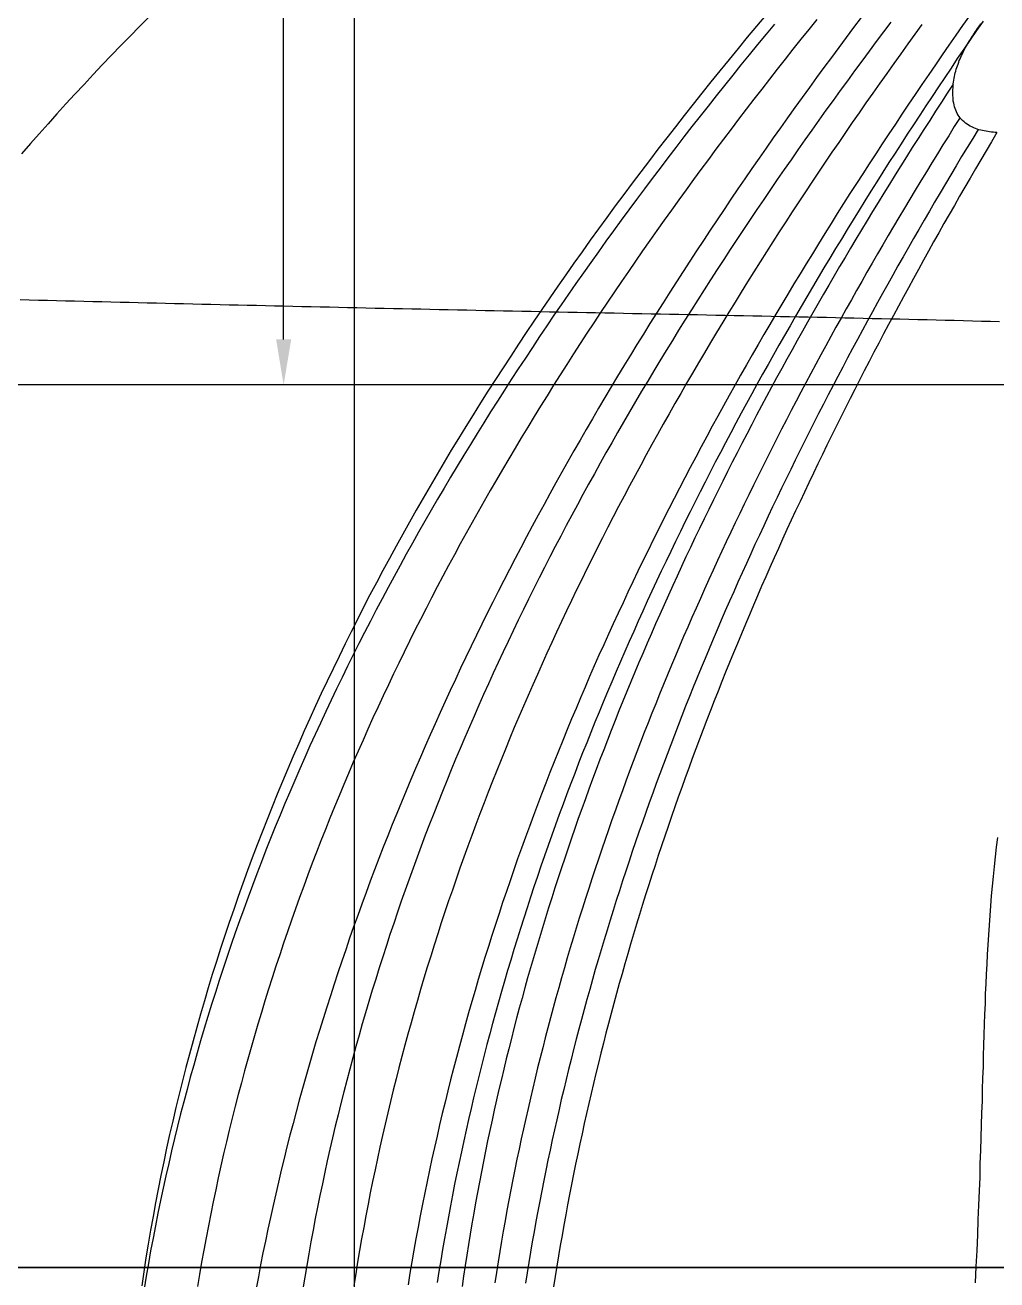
# Model space of a CAD drawing. Extents: x 3 to 181, y 2 to 128.
# Drawn here: x 96.408 to 100.265, y 89.442 to 94.419 of the extents above; entities that cross this region are included whole.
import ezdxf

# ---------------------------------------------------------------- set-up
doc = ezdxf.new("R2010")
doc.units = 0
doc.linetypes.add('ACAD_ISO02W100', pattern=[15, 12, -3])
doc.layers.get('0').update_dxf_attribs({"linetype": 'CONTINUOUS'})

msp = doc.modelspace()

# ---------------------------------------------------------------- linework, layer by layer
for p, q in [((97.7153, 80.4193), (97.7153, 96.4926)), ((103.6072, 89.4914), (92.1377, 89.4914)), ((92.1377, 89.4914), (99.542, 89.4914)), ((92.1377, 89.4914), (99.542, 89.4914)), ((92.1377, 89.4914), (103.3819, 89.4914)), ((92.1377, 89.4914), (98.0131, 89.4914)), ((92.1377, 89.4914), (103.6072, 89.4914)), ((92.1377, 89.4914), (97.2702, 89.4914)), ((92.1377, 89.4914), (99.542, 89.4914)), ((92.1377, 89.4914), (102.0502, 89.4914)), ((92.1377, 89.4914), (103.0412, 89.4914)), ((92.1377, 89.4914), (103.3342, 89.4914)), ((92.1377, 89.4914), (102.5786, 89.4914)), ((92.1377, 89.4914), (103.5406, 89.4914)), ((92.1377, 89.4914), (103.3342, 89.4914)), ((92.1377, 89.4914), (103.0412, 89.4914)), ((92.1377, 89.4914), (103.2992, 89.4914)), ((92.1377, 89.4914), (102.7656, 89.4914)), ((92.1377, 89.4914), (103.3543, 89.4914)), ((92.1377, 89.4914), (103.3357, 89.4914)), ((92.1377, 89.4914), (103.3157, 89.4914)), ((92.1377, 89.4914), (103.3212, 89.4914)), ((92.1377, 89.4914), (103.3239, 89.4914)), ((103.6072, 89.4914), (92.4438, 89.4914)), ((103.6072, 89.4914), (92.734, 89.4914)), ((103.6072, 89.4914), (93.7783, 89.4914)), ((103.6072, 89.4914), (94.8405, 89.4914)), ((103.6072, 89.4914), (97.7318, 89.4914)), ((103.6072, 89.4914), (97.7416, 89.4914)), ((103.6072, 89.4914), (98.6072, 89.4914))]:
    msp.add_line(p, q)
at = {"linetype": 'ACAD_ISO02W100'}
msp.add_line((103.6072, 92.9925), (92.1377, 92.992), dxfattribs=at)
at = {"linetype": 'BYBLOCK'}
msp.add_lwpolyline([(97.4346, 93.1722), (97.4346, 99.0973)], dxfattribs=at)
for points in [[(96.8993, 94.451, 0), (96.862, 94.4134, 0), (96.825, 94.3756, 0), (96.7881, 94.3376, 0), (96.7514, 94.2995, 0), (96.7148, 94.2612, 0), (96.6785, 94.2227, 0), (96.6423, 94.1841, 0), (96.6063, 94.1453, 0), (96.5705, 94.1064, 0), (96.535, 94.0672, 0), (96.4996, 94.0279, 0), (96.4644, 93.9884, 0), (96.4294, 93.9488, 0), (96.3946, 93.9089, 0)], [(99.3476, 94.4584, 0), (99.3109, 94.4145, 0), (99.2744, 94.3706, 0), (99.2381, 94.3265, 0), (99.202, 94.2824, 0), (99.1661, 94.2382, 0), (99.1303, 94.194, 0), (99.0948, 94.1496, 0), (99.0595, 94.1052, 0), (99.0243, 94.0607, 0), (98.9894, 94.0161, 0), (98.9547, 93.9714, 0), (98.9201, 93.9267, 0), (98.8858, 93.8819, 0), (98.8517, 93.837, 0), (98.8178, 93.792, 0), (98.7841, 93.7469, 0), (98.7506, 93.7017, 0), (98.7173, 93.6565, 0), (98.6843, 93.6111, 0), (98.6514, 93.5657, 0), (98.6188, 93.5202, 0), (98.5864, 93.4746, 0), (98.5543, 93.4289, 0), (98.5223, 93.3831, 0), (98.4906, 93.3373, 0), (98.4591, 93.2913, 0), (98.4279, 93.2453, 0), (98.3969, 93.1991, 0), (98.3661, 93.1529, 0), (98.3355, 93.1065, 0), (98.3052, 93.0601, 0), (98.2751, 93.0136, 0), (98.2453, 92.967, 0), (98.2157, 92.9202, 0), (98.1864, 92.8734, 0), (98.1573, 92.8265, 0), (98.1285, 92.7795, 0), (98.0999, 92.7324, 0), (98.0716, 92.6851, 0), (98.0435, 92.6378, 0), (98.0157, 92.5904, 0), (97.9881, 92.5429, 0), (97.9608, 92.4952, 0), (97.9338, 92.4475, 0), (97.907, 92.3997, 0), (97.8805, 92.3517, 0), (97.8543, 92.3036, 0), (97.8284, 92.2555, 0), (97.8027, 92.2072, 0), (97.7772, 92.1588, 0), (97.7521, 92.1103, 0), (97.7272, 92.0617, 0), (97.7027, 92.013, 0), (97.6784, 91.9642, 0), (97.6544, 91.9152, 0), (97.6306, 91.8662, 0), (97.6072, 91.817, 0), (97.584, 91.7677, 0), (97.5612, 91.7183, 0), (97.5386, 91.6688, 0), (97.5163, 91.6192, 0), (97.4943, 91.5694, 0), (97.4726, 91.5195, 0), (97.4513, 91.4695, 0), (97.4302, 91.4194, 0), (97.4094, 91.3692, 0), (97.3889, 91.3188, 0), (97.3688, 91.2684, 0), (97.3489, 91.2177, 0), (97.3294, 91.167, 0), (97.3102, 91.1162, 0), (97.2912, 91.0652, 0), (97.2726, 91.0141, 0), (97.2544, 90.9628, 0), (97.2364, 90.9115, 0), (97.2188, 90.86, 0), (97.2015, 90.8084, 0), (97.1845, 90.7566, 0), (97.1678, 90.7048, 0), (97.1515, 90.6527, 0), (97.1355, 90.6006, 0), (97.1198, 90.5483, 0), (97.1045, 90.4959, 0), (97.0895, 90.4434, 0), (97.0749, 90.3907, 0), (97.0605, 90.3379, 0), (97.0466, 90.2849, 0), (97.0329, 90.2318, 0), (97.0197, 90.1786, 0), (97.0067, 90.1252, 0), (96.9942, 90.0717, 0), (96.9819, 90.0181, 0), (96.9701, 89.9643, 0), (96.9585, 89.9103, 0), (96.9474, 89.8563, 0), (96.9366, 89.8021, 0), (96.9261, 89.7477, 0), (96.9161, 89.6932, 0), (96.9064, 89.6385, 0), (96.897, 89.5837, 0), (96.888, 89.5288, 0), (96.8794, 89.4737, 0), (96.8712, 89.4185, 0)], [(99.3823, 94.4229, 0), (99.3489, 94.3825, 0), (99.3156, 94.3421, 0), (99.2825, 94.3016, 0), (99.2495, 94.261, 0), (99.2167, 94.2204, 0), (99.184, 94.1797, 0), (99.1515, 94.1389, 0), (99.1192, 94.0981, 0), (99.087, 94.0572, 0), (99.055, 94.0163, 0), (99.0231, 93.9753, 0), (98.9914, 93.9342, 0), (98.9598, 93.8931, 0), (98.9285, 93.8519, 0), (98.8973, 93.8106, 0), (98.8662, 93.7693, 0), (98.8353, 93.7279, 0), (98.8046, 93.6864, 0), (98.7741, 93.6449, 0), (98.7438, 93.6033, 0), (98.7136, 93.5616, 0), (98.6836, 93.5198, 0), (98.6538, 93.478, 0), (98.6241, 93.4361, 0), (98.5947, 93.3942, 0), (98.5654, 93.3521, 0), (98.5363, 93.31, 0), (98.5074, 93.2679, 0), (98.4787, 93.2256, 0), (98.4502, 93.1833, 0), (98.4218, 93.1409, 0), (98.3937, 93.0984, 0), (98.3657, 93.0558, 0), (98.3379, 93.0132, 0), (98.3104, 92.9705, 0), (98.283, 92.9277, 0), (98.2558, 92.8848, 0), (98.2288, 92.8419, 0), (98.202, 92.7989, 0), (98.1755, 92.7558, 0), (98.1491, 92.7126, 0), (98.1229, 92.6693, 0), (98.097, 92.626, 0), (98.0712, 92.5825, 0), (98.0456, 92.539, 0), (98.0203, 92.4954, 0), (97.9952, 92.4517, 0), (97.9703, 92.408, 0), (97.9456, 92.3641, 0), (97.9211, 92.3202, 0), (97.8968, 92.2762, 0), (97.8728, 92.232, 0), (97.8489, 92.1879, 0), (97.8253, 92.1436, 0), (97.8019, 92.0992, 0), (97.7788, 92.0547, 0), (97.7558, 92.0102, 0), (97.7331, 91.9656, 0), (97.7106, 91.9208, 0), (97.6884, 91.876, 0), (97.6663, 91.8311, 0), (97.6445, 91.7861, 0), (97.623, 91.741, 0), (97.6016, 91.6958, 0), (97.5805, 91.6505, 0), (97.5597, 91.6051, 0), (97.5391, 91.5597, 0), (97.5187, 91.5141, 0), (97.4986, 91.4684, 0), (97.4787, 91.4227, 0), (97.459, 91.3768, 0), (97.4396, 91.3309, 0), (97.4205, 91.2848, 0), (97.4015, 91.2387, 0), (97.3829, 91.1924, 0), (97.3645, 91.1461, 0), (97.3463, 91.0996, 0), (97.3284, 91.0531, 0), (97.3108, 91.0064, 0), (97.2934, 90.9597, 0), (97.2762, 90.9128, 0), (97.2594, 90.8658, 0), (97.2428, 90.8188, 0), (97.2264, 90.7716, 0), (97.2103, 90.7243, 0), (97.1945, 90.677, 0), (97.1789, 90.6295, 0), (97.1636, 90.5819, 0), (97.1486, 90.5342, 0), (97.1339, 90.4864, 0), (97.1194, 90.4385, 0), (97.1052, 90.3905, 0), (97.0913, 90.3424, 0), (97.0776, 90.2941, 0), (97.0642, 90.2458, 0), (97.0511, 90.1973, 0), (97.0383, 90.1488, 0), (97.0257, 90.1001, 0), (97.0135, 90.0513, 0), (97.0015, 90.0024, 0), (96.9898, 89.9534, 0), (96.9784, 89.9042, 0), (96.9673, 89.855, 0), (96.9565, 89.8056, 0), (96.9459, 89.7562, 0), (96.9357, 89.7066, 0), (96.9257, 89.6569, 0), (96.9161, 89.607, 0), (96.9067, 89.5571, 0), (96.8976, 89.507, 0), (96.8889, 89.4569, 0), (96.8804, 89.4066, 0)], [(99.5499, 94.4412, 0), (99.5183, 94.4019, 0), (99.4869, 94.3626, 0), (99.4555, 94.3232, 0), (99.4243, 94.2838, 0), (99.3933, 94.2443, 0), (99.3623, 94.2047, 0), (99.3316, 94.1651, 0), (99.3009, 94.1255, 0), (99.2704, 94.0857, 0), (99.2401, 94.046, 0), (99.2099, 94.0061, 0), (99.1798, 93.9663, 0), (99.1499, 93.9263, 0), (99.1202, 93.8863, 0), (99.0905, 93.8462, 0), (99.0611, 93.8061, 0), (99.0318, 93.7659, 0), (99.0026, 93.7257, 0), (98.9737, 93.6854, 0), (98.9448, 93.645, 0), (98.9161, 93.6046, 0), (98.8876, 93.5641, 0), (98.8593, 93.5236, 0), (98.8311, 93.483, 0), (98.8031, 93.4423, 0), (98.7752, 93.4016, 0), (98.7475, 93.3608, 0), (98.72, 93.3199, 0), (98.6926, 93.279, 0), (98.6654, 93.238, 0), (98.6384, 93.1969, 0), (98.6115, 93.1558, 0), (98.5848, 93.1146, 0), (98.5583, 93.0733, 0), (98.532, 93.032, 0), (98.5058, 92.9906, 0), (98.4799, 92.9491, 0), (98.4541, 92.9076, 0), (98.4284, 92.866, 0), (98.403, 92.8243, 0), (98.3777, 92.7826, 0), (98.3527, 92.7408, 0), (98.3278, 92.6989, 0), (98.3031, 92.6569, 0), (98.2786, 92.6149, 0), (98.2542, 92.5728, 0), (98.2301, 92.5306, 0), (98.2062, 92.4883, 0), (98.1824, 92.446, 0), (98.1588, 92.4036, 0), (98.1355, 92.3611, 0), (98.1123, 92.3185, 0), (98.0893, 92.2759, 0), (98.0666, 92.2332, 0), (98.044, 92.1904, 0), (98.0216, 92.1475, 0), (97.9995, 92.1046, 0), (97.9775, 92.0616, 0), (97.9557, 92.0185, 0), (97.9342, 91.9753, 0), (97.9128, 91.932, 0), (97.8917, 91.8887, 0), (97.8707, 91.8453, 0), (97.85, 91.8018, 0), (97.8295, 91.7582, 0), (97.8092, 91.7145, 0), (97.7891, 91.6708, 0), (97.7692, 91.6269, 0), (97.7496, 91.583, 0), (97.7302, 91.539, 0), (97.7109, 91.4949, 0), (97.6919, 91.4507, 0), (97.6732, 91.4065, 0), (97.6546, 91.3621, 0), (97.6363, 91.3177, 0), (97.6182, 91.2732, 0), (97.6003, 91.2286, 0), (97.5826, 91.1839, 0), (97.5652, 91.1391, 0), (97.548, 91.0942, 0), (97.5311, 91.0492, 0), (97.5143, 91.0042, 0), (97.4978, 90.959, 0), (97.4816, 90.9138, 0), (97.4656, 90.8685, 0), (97.4498, 90.8231, 0), (97.4342, 90.7775, 0), (97.4189, 90.7319, 0), (97.4038, 90.6862, 0), (97.389, 90.6405, 0), (97.3744, 90.5946, 0), (97.3601, 90.5486, 0), (97.346, 90.5025, 0), (97.3322, 90.4563, 0), (97.3186, 90.4101, 0), (97.3052, 90.3637, 0), (97.2921, 90.3172, 0), (97.2793, 90.2707, 0), (97.2667, 90.224, 0), (97.2543, 90.1773, 0), (97.2422, 90.1304, 0), (97.2304, 90.0835, 0), (97.2188, 90.0364, 0), (97.2075, 89.9893, 0), (97.1965, 89.942, 0), (97.1857, 89.8946, 0), (97.1752, 89.8472, 0), (97.1649, 89.7996, 0), (97.1549, 89.752, 0), (97.1452, 89.7042, 0), (97.1357, 89.6563, 0), (97.1265, 89.6084, 0), (97.1176, 89.5603, 0), (97.1089, 89.5121, 0), (97.1005, 89.4638, 0), (97.0924, 89.4154, 0)], [(99.7259, 94.4487, 0), (99.6963, 94.4094, 0), (99.6668, 94.37, 0), (99.6374, 94.3305, 0), (99.6081, 94.2909, 0), (99.5789, 94.2512, 0), (99.5498, 94.2115, 0), (99.5208, 94.1717, 0), (99.4919, 94.1318, 0), (99.4632, 94.0918, 0), (99.4345, 94.0518, 0), (99.406, 94.0117, 0), (99.3776, 93.9715, 0), (99.3493, 93.9312, 0), (99.3212, 93.8908, 0), (99.2931, 93.8504, 0), (99.2652, 93.8099, 0), (99.2374, 93.7693, 0), (99.2097, 93.7287, 0), (99.1822, 93.6879, 0), (99.1547, 93.6471, 0), (99.1275, 93.6063, 0), (99.1003, 93.5653, 0), (99.0733, 93.5243, 0), (99.0464, 93.4832, 0), (99.0196, 93.442, 0), (98.993, 93.4007, 0), (98.9665, 93.3594, 0), (98.9402, 93.318, 0), (98.914, 93.2765, 0), (98.8879, 93.235, 0), (98.862, 93.1934, 0), (98.8362, 93.1517, 0), (98.8106, 93.1099, 0), (98.7851, 93.0681, 0), (98.7598, 93.0262, 0), (98.7346, 92.9842, 0), (98.7095, 92.9421, 0), (98.6847, 92.9, 0), (98.6599, 92.8578, 0), (98.6354, 92.8155, 0), (98.6109, 92.7732, 0), (98.5867, 92.7308, 0), (98.5626, 92.6883, 0), (98.5387, 92.6457, 0), (98.5149, 92.6031, 0), (98.4913, 92.5604, 0), (98.4678, 92.5176, 0), (98.4445, 92.4748, 0), (98.4214, 92.4319, 0), (98.3985, 92.3889, 0), (98.3757, 92.3459, 0), (98.3531, 92.3028, 0), (98.3307, 92.2596, 0), (98.3084, 92.2163, 0), (98.2864, 92.173, 0), (98.2644, 92.1296, 0), (98.2427, 92.0861, 0), (98.2212, 92.0426, 0), (98.1998, 91.999, 0), (98.1786, 91.9554, 0), (98.1576, 91.9116, 0), (98.1368, 91.8678, 0), (98.1162, 91.824, 0), (98.0958, 91.78, 0), (98.0755, 91.736, 0), (98.0555, 91.692, 0), (98.0356, 91.6478, 0), (98.0159, 91.6036, 0), (97.9964, 91.5594, 0), (97.9772, 91.515, 0), (97.9581, 91.4706, 0), (97.9392, 91.4262, 0), (97.9205, 91.3816, 0), (97.902, 91.337, 0), (97.8837, 91.2924, 0), (97.8657, 91.2476, 0), (97.8478, 91.2029, 0), (97.8301, 91.158, 0), (97.8127, 91.1131, 0), (97.7954, 91.0681, 0), (97.7784, 91.023, 0), (97.7616, 90.9779, 0), (97.7449, 90.9327, 0), (97.7285, 90.8875, 0), (97.7124, 90.8422, 0), (97.6964, 90.7968, 0), (97.6807, 90.7514, 0), (97.6651, 90.7059, 0), (97.6498, 90.6604, 0), (97.6348, 90.6147, 0), (97.6199, 90.5691, 0), (97.6053, 90.5233, 0), (97.5909, 90.4775, 0), (97.5767, 90.4316, 0), (97.5627, 90.3857, 0), (97.549, 90.3397, 0), (97.5356, 90.2937, 0), (97.5223, 90.2476, 0), (97.5093, 90.2014, 0), (97.4965, 90.1552, 0), (97.484, 90.1089, 0), (97.4717, 90.0625, 0), (97.4596, 90.0161, 0), (97.4478, 89.9696, 0), (97.4363, 89.9231, 0), (97.4249, 89.8765, 0), (97.4138, 89.8298, 0), (97.403, 89.7831, 0), (97.3924, 89.7364, 0), (97.3821, 89.6895, 0), (97.372, 89.6426, 0), (97.3622, 89.5957, 0), (97.3526, 89.5487, 0), (97.3433, 89.5016, 0), (97.3342, 89.4545, 0), (97.3254, 89.4073, 0)], [(99.8447, 94.4313, 0), (99.8155, 94.3926, 0), (99.7865, 94.3538, 0), (99.7577, 94.315, 0), (99.7289, 94.2761, 0), (99.7003, 94.2373, 0), (99.6717, 94.1983, 0), (99.6433, 94.1593, 0), (99.6151, 94.1203, 0), (99.5869, 94.0812, 0), (99.5589, 94.0421, 0), (99.5311, 94.0029, 0), (99.5033, 93.9637, 0), (99.4757, 93.9244, 0), (99.4482, 93.8851, 0), (99.4208, 93.8458, 0), (99.3936, 93.8063, 0), (99.3666, 93.7669, 0), (99.3396, 93.7274, 0), (99.3128, 93.6878, 0), (99.2861, 93.6482, 0), (99.2596, 93.6085, 0), (99.2332, 93.5688, 0), (99.207, 93.529, 0), (99.1809, 93.4892, 0), (99.1549, 93.4493, 0), (99.1291, 93.4093, 0), (99.1034, 93.3694, 0), (99.0779, 93.3293, 0), (99.0525, 93.2892, 0), (99.0273, 93.2491, 0), (99.0022, 93.2088, 0), (98.9773, 93.1686, 0), (98.9526, 93.1283, 0), (98.9279, 93.0879, 0), (98.9035, 93.0474, 0), (98.8792, 93.0069, 0), (98.855, 92.9664, 0), (98.831, 92.9258, 0), (98.8072, 92.8851, 0), (98.7835, 92.8444, 0), (98.76, 92.8036, 0), (98.7367, 92.7627, 0), (98.7135, 92.7218, 0), (98.6905, 92.6809, 0), (98.6676, 92.6398, 0), (98.645, 92.5987, 0), (98.6224, 92.5576, 0), (98.6001, 92.5164, 0), (98.5779, 92.4751, 0), (98.5559, 92.4338, 0), (98.5341, 92.3923, 0), (98.5124, 92.3509, 0), (98.4909, 92.3093, 0), (98.4696, 92.2677, 0), (98.4485, 92.2261, 0), (98.4275, 92.1844, 0), (98.4067, 92.1426, 0), (98.3861, 92.1007, 0), (98.3657, 92.0588, 0), (98.3454, 92.0168, 0), (98.3254, 91.9747, 0), (98.3055, 91.9326, 0), (98.2858, 91.8904, 0), (98.2663, 91.8481, 0), (98.247, 91.8058, 0), (98.2278, 91.7634, 0), (98.2089, 91.7209, 0), (98.1902, 91.6784, 0), (98.1716, 91.6357, 0), (98.1532, 91.593, 0), (98.135, 91.5503, 0), (98.1171, 91.5075, 0), (98.0993, 91.4646, 0), (98.0817, 91.4216, 0), (98.0643, 91.3785, 0), (98.0471, 91.3354, 0), (98.0301, 91.2922, 0), (98.0133, 91.249, 0), (97.9967, 91.2056, 0), (97.9803, 91.1622, 0), (97.9641, 91.1187, 0), (97.9481, 91.0751, 0), (97.9324, 91.0315, 0), (97.9168, 90.9878, 0), (97.9014, 90.944, 0), (97.8863, 90.9001, 0), (97.8713, 90.8561, 0), (97.8566, 90.8121, 0), (97.8421, 90.768, 0), (97.8278, 90.7238, 0), (97.8137, 90.6795, 0), (97.7998, 90.6352, 0), (97.7861, 90.5908, 0), (97.7727, 90.5462, 0), (97.7595, 90.5017, 0), (97.7465, 90.457, 0), (97.7337, 90.4122, 0), (97.7211, 90.3674, 0), (97.7088, 90.3225, 0), (97.6967, 90.2775, 0), (97.6848, 90.2324, 0), (97.6731, 90.1872, 0), (97.6617, 90.142, 0), (97.6505, 90.0967, 0), (97.6395, 90.0512, 0), (97.6287, 90.0057, 0), (97.6182, 89.9601, 0), (97.6079, 89.9145, 0), (97.5979, 89.8687, 0), (97.5881, 89.8229, 0), (97.5785, 89.7769, 0), (97.5691, 89.7309, 0), (97.56, 89.6848, 0), (97.5512, 89.6386, 0), (97.5425, 89.5923, 0), (97.5342, 89.5459, 0), (97.526, 89.4995, 0), (97.5181, 89.4529, 0), (97.5104, 89.4063, 0)], [(99.9677, 94.4216, 0), (99.9395, 94.3829, 0), (99.9115, 94.3441, 0), (99.8835, 94.3053, 0), (99.8557, 94.2664, 0), (99.828, 94.2275, 0), (99.8004, 94.1886, 0), (99.7729, 94.1496, 0), (99.7456, 94.1106, 0), (99.7184, 94.0715, 0), (99.6913, 94.0324, 0), (99.6643, 93.9932, 0), (99.6374, 93.954, 0), (99.6107, 93.9148, 0), (99.5841, 93.8755, 0), (99.5577, 93.8361, 0), (99.5313, 93.7967, 0), (99.5051, 93.7573, 0), (99.4791, 93.7178, 0), (99.4531, 93.6783, 0), (99.4273, 93.6387, 0), (99.4017, 93.5991, 0), (99.3762, 93.5594, 0), (99.3508, 93.5197, 0), (99.3255, 93.4799, 0), (99.3004, 93.4401, 0), (99.2755, 93.4002, 0), (99.2506, 93.3603, 0), (99.2259, 93.3203, 0), (99.2014, 93.2802, 0), (99.177, 93.2402, 0), (99.1528, 93.2, 0), (99.1287, 93.1598, 0), (99.1047, 93.1196, 0), (99.0809, 93.0793, 0), (99.0573, 93.039, 0), (99.0338, 92.9986, 0), (99.0104, 92.9581, 0), (98.9872, 92.9176, 0), (98.9642, 92.877, 0), (98.9413, 92.8364, 0), (98.9186, 92.7957, 0), (98.896, 92.755, 0), (98.8736, 92.7142, 0), (98.8514, 92.6734, 0), (98.8293, 92.6324, 0), (98.8073, 92.5915, 0), (98.7856, 92.5505, 0), (98.764, 92.5094, 0), (98.7425, 92.4682, 0), (98.7213, 92.427, 0), (98.7002, 92.3858, 0), (98.6792, 92.3445, 0), (98.6585, 92.3031, 0), (98.6379, 92.2617, 0), (98.6174, 92.2202, 0), (98.5972, 92.1786, 0), (98.5771, 92.137, 0), (98.5572, 92.0953, 0), (98.5375, 92.0535, 0), (98.5179, 92.0117, 0), (98.4985, 91.9699, 0), (98.4793, 91.9279, 0), (98.4603, 91.8859, 0), (98.4415, 91.8438, 0), (98.4228, 91.8017, 0), (98.4043, 91.7595, 0), (98.386, 91.7173, 0), (98.3679, 91.6749, 0), (98.35, 91.6325, 0), (98.3323, 91.5901, 0), (98.3147, 91.5476, 0), (98.2974, 91.505, 0), (98.2802, 91.4623, 0), (98.2632, 91.4196, 0), (98.2464, 91.3768, 0), (98.2298, 91.3339, 0), (98.2134, 91.291, 0), (98.1972, 91.248, 0), (98.1812, 91.2049, 0), (98.1654, 91.1617, 0), (98.1498, 91.1185, 0), (98.1344, 91.0752, 0), (98.1192, 91.0319, 0), (98.1041, 90.9884, 0), (98.0893, 90.9449, 0), (98.0747, 90.9014, 0), (98.0603, 90.8577, 0), (98.0461, 90.814, 0), (98.0321, 90.7702, 0), (98.0183, 90.7263, 0), (98.0047, 90.6824, 0), (97.9914, 90.6384, 0), (97.9782, 90.5943, 0), (97.9653, 90.5501, 0), (97.9525, 90.5058, 0), (97.94, 90.4615, 0), (97.9277, 90.4171, 0), (97.9156, 90.3726, 0), (97.9037, 90.3281, 0), (97.8921, 90.2835, 0), (97.8806, 90.2388, 0), (97.8694, 90.194, 0), (97.8584, 90.1491, 0), (97.8476, 90.1042, 0), (97.8371, 90.0591, 0), (97.8267, 90.014, 0), (97.8166, 89.9688, 0), (97.8068, 89.9236, 0), (97.7971, 89.8782, 0), (97.7877, 89.8328, 0), (97.7785, 89.7873, 0), (97.7695, 89.7417, 0), (97.7608, 89.696, 0), (97.7523, 89.6503, 0), (97.744, 89.6044, 0), (97.736, 89.5585, 0), (97.7282, 89.5125, 0), (97.7206, 89.4664, 0), (97.7133, 89.4202, 0)], [(100.157, 94.4563, 0), (100.129, 94.4174, 0), (100.102, 94.3785, 0), (100.075, 94.3396, 0), (100.048, 94.3006, 0), (100.021, 94.2616, 0), (99.9944, 94.2225, 0), (99.9677, 94.1834, 0), (99.9411, 94.1443, 0), (99.9147, 94.1051, 0), (99.8884, 94.0658, 0), (99.8622, 94.0266, 0), (99.8361, 93.9873, 0), (99.8101, 93.9479, 0), (99.7843, 93.9085, 0), (99.7586, 93.8691, 0), (99.733, 93.8296, 0), (99.7075, 93.7901, 0), (99.6821, 93.7505, 0), (99.6569, 93.7109, 0), (99.6318, 93.6713, 0), (99.6068, 93.6316, 0), (99.582, 93.5918, 0), (99.5573, 93.552, 0), (99.5327, 93.5122, 0), (99.5082, 93.4723, 0), (99.4839, 93.4324, 0), (99.4597, 93.3924, 0), (99.4357, 93.3524, 0), (99.4117, 93.3123, 0), (99.388, 93.2722, 0), (99.3643, 93.232, 0), (99.3408, 93.1918, 0), (99.3174, 93.1516, 0), (99.2942, 93.1113, 0), (99.2711, 93.0709, 0), (99.2482, 93.0305, 0), (99.2254, 92.99, 0), (99.2027, 92.9495, 0), (99.1802, 92.9089, 0), (99.1578, 92.8683, 0), (99.1356, 92.8277, 0), (99.1135, 92.7869, 0), (99.0916, 92.7462, 0), (99.0698, 92.7054, 0), (99.0482, 92.6645, 0), (99.0267, 92.6236, 0), (99.0054, 92.5826, 0), (98.9842, 92.5415, 0), (98.9632, 92.5004, 0), (98.9424, 92.4593, 0), (98.9217, 92.4181, 0), (98.9011, 92.3768, 0), (98.8808, 92.3355, 0), (98.8605, 92.2942, 0), (98.8405, 92.2527, 0), (98.8206, 92.2113, 0), (98.8008, 92.1697, 0), (98.7813, 92.1281, 0), (98.7619, 92.0865, 0), (98.7426, 92.0448, 0), (98.7235, 92.003, 0), (98.7046, 91.9612, 0), (98.6859, 91.9193, 0), (98.6673, 91.8773, 0), (98.6489, 91.8353, 0), (98.6307, 91.7932, 0), (98.6126, 91.7511, 0), (98.5948, 91.7089, 0), (98.5771, 91.6667, 0), (98.5595, 91.6244, 0), (98.5422, 91.582, 0), (98.525, 91.5395, 0), (98.508, 91.497, 0), (98.4912, 91.4545, 0), (98.4745, 91.4119, 0), (98.4581, 91.3692, 0), (98.4418, 91.3264, 0), (98.4257, 91.2836, 0), (98.4098, 91.2407, 0), (98.3941, 91.1978, 0), (98.3785, 91.1548, 0), (98.3632, 91.1117, 0), (98.348, 91.0685, 0), (98.3331, 91.0253, 0), (98.3183, 90.982, 0), (98.3037, 90.9387, 0), (98.2893, 90.8953, 0), (98.2751, 90.8518, 0), (98.2611, 90.8082, 0), (98.2472, 90.7646, 0), (98.2336, 90.7209, 0), (98.2202, 90.6772, 0), (98.207, 90.6334, 0), (98.194, 90.5895, 0), (98.1811, 90.5455, 0), (98.1685, 90.5015, 0), (98.1561, 90.4574, 0), (98.1439, 90.4132, 0), (98.1318, 90.3689, 0), (98.12, 90.3246, 0), (98.1084, 90.2802, 0), (98.097, 90.2357, 0), (98.0858, 90.1912, 0), (98.0749, 90.1466, 0), (98.0641, 90.1019, 0), (98.0535, 90.0571, 0), (98.0432, 90.0123, 0), (98.033, 89.9674, 0), (98.0231, 89.9224, 0), (98.0134, 89.8774, 0), (98.0039, 89.8322, 0), (97.9946, 89.787, 0), (97.9856, 89.7417, 0), (97.9767, 89.6963, 0), (97.9681, 89.6509, 0), (97.9597, 89.6054, 0), (97.9515, 89.5598, 0), (97.9436, 89.5141, 0), (97.9359, 89.4683, 0), (97.9283, 89.4225, 0)], [(100.21, 94.435, 0), (100.184, 94.3978, 0), (100.159, 94.3605, 0), (100.134, 94.3233, 0), (100.108, 94.286, 0), (100.083, 94.2487, 0), (100.058, 94.2113, 0), (100.033, 94.1739, 0), (100.008, 94.1365, 0), (99.9833, 94.099, 0), (99.9587, 94.0615, 0), (99.9341, 94.0239, 0), (99.9096, 93.9864, 0), (99.8853, 93.9487, 0), (99.861, 93.9111, 0), (99.8369, 93.8734, 0), (99.8129, 93.8357, 0), (99.7889, 93.7979, 0), (99.7651, 93.7601, 0), (99.7414, 93.7223, 0), (99.7179, 93.6844, 0), (99.6944, 93.6464, 0), (99.6711, 93.6085, 0), (99.6478, 93.5705, 0), (99.6247, 93.5324, 0), (99.6017, 93.4944, 0), (99.5788, 93.4562, 0), (99.5561, 93.4181, 0), (99.5334, 93.3799, 0), (99.5109, 93.3416, 0), (99.4885, 93.3033, 0), (99.4663, 93.265, 0), (99.4441, 93.2266, 0), (99.4221, 93.1882, 0), (99.4002, 93.1497, 0), (99.3784, 93.1112, 0), (99.3568, 93.0727, 0), (99.3353, 93.0341, 0), (99.3139, 92.9955, 0), (99.2926, 92.9568, 0), (99.2715, 92.9181, 0), (99.2505, 92.8793, 0), (99.2297, 92.8405, 0), (99.2089, 92.8016, 0), (99.1883, 92.7627, 0), (99.1679, 92.7238, 0), (99.1476, 92.6848, 0), (99.1274, 92.6457, 0), (99.1073, 92.6066, 0), (99.0874, 92.5675, 0), (99.0677, 92.5283, 0), (99.048, 92.489, 0), (99.0285, 92.4498, 0), (99.0092, 92.4104, 0), (98.99, 92.371, 0), (98.9709, 92.3316, 0), (98.952, 92.2921, 0), (98.9332, 92.2526, 0), (98.9146, 92.213, 0), (98.8961, 92.1734, 0), (98.8778, 92.1337, 0), (98.8596, 92.094, 0), (98.8416, 92.0542, 0), (98.8237, 92.0143, 0), (98.806, 91.9745, 0), (98.7884, 91.9345, 0), (98.7709, 91.8945, 0), (98.7537, 91.8545, 0), (98.7366, 91.8144, 0), (98.7196, 91.7742, 0), (98.7028, 91.734, 0), (98.6861, 91.6938, 0), (98.6696, 91.6535, 0), (98.6533, 91.6131, 0), (98.6371, 91.5727, 0), (98.6211, 91.5322, 0), (98.6053, 91.4917, 0), (98.5896, 91.4511, 0), (98.574, 91.4104, 0), (98.5587, 91.3697, 0), (98.5435, 91.329, 0), (98.5284, 91.2882, 0), (98.5136, 91.2473, 0), (98.4989, 91.2064, 0), (98.4843, 91.1654, 0), (98.47, 91.1243, 0), (98.4558, 91.0832, 0), (98.4418, 91.0421, 0), (98.4279, 91.0008, 0), (98.4142, 90.9596, 0), (98.4007, 90.9182, 0), (98.3874, 90.8768, 0), (98.3742, 90.8354, 0), (98.3612, 90.7939, 0), (98.3484, 90.7523, 0), (98.3358, 90.7106, 0), (98.3234, 90.6689, 0), (98.3111, 90.6272, 0), (98.299, 90.5854, 0), (98.2871, 90.5435, 0), (98.2754, 90.5015, 0), (98.2638, 90.4595, 0), (98.2525, 90.4174, 0), (98.2413, 90.3753, 0), (98.2303, 90.3331, 0), (98.2195, 90.2908, 0), (98.2089, 90.2485, 0), (98.1984, 90.2061, 0), (98.1882, 90.1637, 0), (98.1781, 90.1211, 0), (98.1683, 90.0786, 0), (98.1586, 90.0359, 0), (98.1491, 89.9932, 0), (98.1398, 89.9504, 0), (98.1307, 89.9075, 0), (98.1218, 89.8646, 0), (98.1131, 89.8216, 0), (98.1046, 89.7786, 0), (98.0963, 89.7355, 0), (98.0882, 89.6923, 0), (98.0802, 89.649, 0), (98.0725, 89.6057, 0), (98.065, 89.5623, 0), (98.0577, 89.5189, 0), (98.0506, 89.4753, 0), (98.0437, 89.4317, 0)], [(100.265, 93.9926, 0), (100.258, 93.9933, 0), (100.251, 93.994, 0), (100.244, 93.9948, 0), (100.236, 93.9956, 0), (100.229, 93.9966, 0), (100.222, 93.9977, 0), (100.215, 93.999, 0), (100.208, 94.0005, 0), (100.201, 94.0022, 0), (100.194, 94.0042, 0), (100.187, 94.0064, 0), (100.18, 94.009, 0), (100.173, 94.0118, 0), (100.166, 94.015, 0), (100.159, 94.0184, 0), (100.153, 94.0222, 0), (100.147, 94.0262, 0), (100.141, 94.0305, 0), (100.135, 94.0351, 0), (100.129, 94.04, 0), (100.124, 94.0451, 0), (100.12, 94.0505, 0), (100.115, 94.0563, 0), (100.111, 94.0622, 0), (100.108, 94.0684, 0), (100.105, 94.0749, 0), (100.102, 94.0815, 0), (100.099, 94.0883, 0), (100.097, 94.0953, 0), (100.095, 94.1025, 0), (100.094, 94.1098, 0), (100.092, 94.1172, 0), (100.091, 94.1246, 0), (100.091, 94.1322, 0), (100.09, 94.1398, 0), (100.09, 94.1475, 0), (100.09, 94.1552, 0), (100.09, 94.1628, 0), (100.091, 94.1705, 0), (100.091, 94.1781, 0), (100.092, 94.1857, 0), (100.093, 94.1932, 0), (100.094, 94.2006, 0), (100.095, 94.208, 0), (100.097, 94.2153, 0), (100.098, 94.2225, 0), (100.1, 94.2297, 0), (100.102, 94.2368, 0), (100.104, 94.2438, 0), (100.106, 94.2508, 0), (100.109, 94.2577, 0), (100.111, 94.2646, 0), (100.114, 94.2714, 0), (100.116, 94.2782, 0), (100.119, 94.2849, 0), (100.122, 94.2916, 0), (100.125, 94.2982, 0), (100.128, 94.3048, 0), (100.131, 94.3113, 0), (100.134, 94.3178, 0), (100.138, 94.3243, 0), (100.141, 94.3307, 0), (100.145, 94.3371, 0), (100.148, 94.3434, 0), (100.152, 94.3497, 0), (100.156, 94.356, 0), (100.16, 94.3623, 0), (100.164, 94.3685, 0), (100.168, 94.3747, 0), (100.172, 94.3809, 0), (100.176, 94.387, 0), (100.18, 94.3932, 0), (100.184, 94.3993, 0), (100.188, 94.4054, 0), (100.192, 94.4114, 0), (100.197, 94.4175, 0), (100.201, 94.4235, 0)], [(100.092, 94.185, 0), (100.068, 94.1491, 0), (100.045, 94.1132, 0), (100.022, 94.0773, 0), (99.9985, 94.0413, 0), (99.9754, 94.0053, 0), (99.9524, 93.9693, 0), (99.9295, 93.9332, 0), (99.9067, 93.8971, 0), (99.8839, 93.8609, 0), (99.8613, 93.8248, 0), (99.8388, 93.7886, 0), (99.8164, 93.7523, 0), (99.7941, 93.716, 0), (99.7719, 93.6797, 0), (99.7498, 93.6434, 0), (99.7278, 93.607, 0), (99.7059, 93.5706, 0), (99.6842, 93.5341, 0), (99.6625, 93.4976, 0), (99.641, 93.4611, 0), (99.6195, 93.4245, 0), (99.5982, 93.3879, 0), (99.577, 93.3513, 0), (99.5558, 93.3146, 0), (99.5349, 93.2779, 0), (99.514, 93.2412, 0), (99.4932, 93.2044, 0), (99.4726, 93.1676, 0), (99.452, 93.1307, 0), (99.4316, 93.0938, 0), (99.4113, 93.0568, 0), (99.3911, 93.0199, 0), (99.3711, 92.9828, 0), (99.3511, 92.9458, 0), (99.3313, 92.9087, 0), (99.3116, 92.8715, 0), (99.292, 92.8344, 0), (99.2726, 92.7971, 0), (99.2532, 92.7599, 0), (99.234, 92.7226, 0), (99.215, 92.6852, 0), (99.196, 92.6478, 0), (99.1772, 92.6104, 0), (99.1585, 92.5729, 0), (99.1399, 92.5354, 0), (99.1215, 92.4978, 0), (99.1032, 92.4602, 0), (99.085, 92.4226, 0), (99.0669, 92.3849, 0), (99.049, 92.3472, 0), (99.0312, 92.3094, 0), (99.0136, 92.2716, 0), (98.9961, 92.2337, 0), (98.9787, 92.1958, 0), (98.9614, 92.1578, 0), (98.9443, 92.1198, 0), (98.9274, 92.0818, 0), (98.9105, 92.0437, 0), (98.8938, 92.0055, 0), (98.8773, 91.9674, 0), (98.8609, 91.9291, 0), (98.8446, 91.8909, 0), (98.8285, 91.8525, 0), (98.8125, 91.8142, 0), (98.7966, 91.7757, 0), (98.7809, 91.7373, 0), (98.7654, 91.6987, 0), (98.75, 91.6602, 0), (98.7347, 91.6216, 0), (98.7196, 91.5829, 0), (98.7046, 91.5442, 0), (98.6898, 91.5054, 0), (98.6751, 91.4666, 0), (98.6606, 91.4278, 0), (98.6462, 91.3888, 0), (98.632, 91.3499, 0), (98.6179, 91.3109, 0), (98.604, 91.2718, 0), (98.5903, 91.2327, 0), (98.5767, 91.1935, 0), (98.5632, 91.1543, 0), (98.5499, 91.115, 0), (98.5368, 91.0757, 0), (98.5238, 91.0363, 0), (98.511, 90.9969, 0), (98.4983, 90.9574, 0), (98.4858, 90.9179, 0), (98.4735, 90.8783, 0), (98.4613, 90.8387, 0), (98.4493, 90.799, 0), (98.4374, 90.7592, 0), (98.4257, 90.7194, 0), (98.4142, 90.6796, 0), (98.4029, 90.6397, 0), (98.3917, 90.5997, 0), (98.3806, 90.5597, 0), (98.3698, 90.5196, 0), (98.3591, 90.4795, 0), (98.3486, 90.4393, 0), (98.3382, 90.399, 0), (98.328, 90.3587, 0), (98.318, 90.3184, 0), (98.3082, 90.278, 0), (98.2985, 90.2375, 0), (98.289, 90.197, 0), (98.2797, 90.1564, 0), (98.2706, 90.1157, 0), (98.2616, 90.075, 0), (98.2528, 90.0343, 0), (98.2442, 89.9934, 0), (98.2357, 89.9526, 0), (98.2275, 89.9116, 0), (98.2194, 89.8706, 0), (98.2115, 89.8296, 0), (98.2038, 89.7884, 0), (98.1962, 89.7473, 0), (98.1889, 89.706, 0), (98.1817, 89.6647, 0), (98.1747, 89.6234, 0), (98.1679, 89.5819, 0), (98.1613, 89.5405, 0), (98.1549, 89.4989, 0), (98.1486, 89.4573, 0), (98.1426, 89.4156, 0)], [(100.119, 94.052, 0), (100.096, 94.0162, 0), (100.074, 93.9803, 0), (100.051, 93.9445, 0), (100.029, 93.9086, 0), (100.007, 93.8727, 0), (99.9851, 93.8367, 0), (99.9632, 93.8007, 0), (99.9414, 93.7647, 0), (99.9197, 93.7286, 0), (99.8981, 93.6925, 0), (99.8766, 93.6564, 0), (99.8551, 93.6203, 0), (99.8338, 93.5841, 0), (99.8126, 93.5479, 0), (99.7915, 93.5116, 0), (99.7705, 93.4753, 0), (99.7496, 93.439, 0), (99.7288, 93.4027, 0), (99.7081, 93.3663, 0), (99.6875, 93.3299, 0), (99.667, 93.2934, 0), (99.6466, 93.2569, 0), (99.6264, 93.2204, 0), (99.6062, 93.1838, 0), (99.5861, 93.1472, 0), (99.5662, 93.1106, 0), (99.5464, 93.0739, 0), (99.5266, 93.0372, 0), (99.507, 93.0004, 0), (99.4875, 92.9637, 0), (99.4681, 92.9268, 0), (99.4488, 92.89, 0), (99.4297, 92.8531, 0), (99.4106, 92.8161, 0), (99.3917, 92.7792, 0), (99.3729, 92.7422, 0), (99.3542, 92.7051, 0), (99.3356, 92.668, 0), (99.3171, 92.6309, 0), (99.2988, 92.5937, 0), (99.2806, 92.5565, 0), (99.2625, 92.5193, 0), (99.2445, 92.482, 0), (99.2266, 92.4446, 0), (99.2089, 92.4073, 0), (99.1913, 92.3699, 0), (99.1738, 92.3324, 0), (99.1564, 92.2949, 0), (99.1392, 92.2574, 0), (99.122, 92.2198, 0), (99.1051, 92.1822, 0), (99.0882, 92.1445, 0), (99.0715, 92.1068, 0), (99.0549, 92.0691, 0), (99.0384, 92.0313, 0), (99.022, 91.9935, 0), (99.0058, 91.9556, 0), (98.9897, 91.9177, 0), (98.9738, 91.8797, 0), (98.958, 91.8417, 0), (98.9423, 91.8037, 0), (98.9267, 91.7656, 0), (98.9113, 91.7274, 0), (98.896, 91.6892, 0), (98.8809, 91.651, 0), (98.8659, 91.6127, 0), (98.851, 91.5744, 0), (98.8363, 91.536, 0), (98.8217, 91.4976, 0), (98.8073, 91.4592, 0), (98.793, 91.4207, 0), (98.7788, 91.3821, 0), (98.7648, 91.3435, 0), (98.7509, 91.3049, 0), (98.7372, 91.2662, 0), (98.7236, 91.2274, 0), (98.7101, 91.1886, 0), (98.6968, 91.1498, 0), (98.6837, 91.1109, 0), (98.6707, 91.072, 0), (98.6578, 91.033, 0), (98.6451, 90.9939, 0), (98.6325, 90.9549, 0), (98.6201, 90.9157, 0), (98.6079, 90.8765, 0), (98.5957, 90.8373, 0), (98.5838, 90.798, 0), (98.572, 90.7587, 0), (98.5603, 90.7193, 0), (98.5488, 90.6799, 0), (98.5375, 90.6404, 0), (98.5263, 90.6008, 0), (98.5153, 90.5612, 0), (98.5044, 90.5216, 0), (98.4937, 90.4819, 0), (98.4831, 90.4421, 0), (98.4727, 90.4023, 0), (98.4625, 90.3625, 0), (98.4524, 90.3226, 0), (98.4425, 90.2826, 0), (98.4327, 90.2426, 0), (98.4231, 90.2025, 0), (98.4137, 90.1624, 0), (98.4044, 90.1222, 0), (98.3953, 90.082, 0), (98.3864, 90.0417, 0), (98.3776, 90.0014, 0), (98.369, 89.961, 0), (98.3606, 89.9205, 0), (98.3523, 89.88, 0), (98.3442, 89.8395, 0), (98.3363, 89.7989, 0), (98.3285, 89.7582, 0), (98.3209, 89.7174, 0), (98.3135, 89.6767, 0), (98.3062, 89.6358, 0), (98.2992, 89.5949, 0), (98.2923, 89.5539, 0), (98.2855, 89.5129, 0), (98.279, 89.4718, 0), (98.2726, 89.4307, 0)], [(100.191, 94.0051, 0), (100.169, 93.9692, 0), (100.147, 93.9333, 0), (100.125, 93.8974, 0), (100.104, 93.8614, 0), (100.082, 93.8255, 0), (100.061, 93.7894, 0), (100.04, 93.7534, 0), (100.018, 93.7173, 0), (99.9972, 93.6812, 0), (99.9762, 93.6451, 0), (99.9552, 93.6089, 0), (99.9344, 93.5727, 0), (99.9137, 93.5364, 0), (99.893, 93.5002, 0), (99.8725, 93.4639, 0), (99.8521, 93.4275, 0), (99.8317, 93.3912, 0), (99.8115, 93.3548, 0), (99.7913, 93.3183, 0), (99.7713, 93.2819, 0), (99.7513, 93.2454, 0), (99.7315, 93.2088, 0), (99.7118, 93.1723, 0), (99.6921, 93.1357, 0), (99.6726, 93.099, 0), (99.6532, 93.0624, 0), (99.6339, 93.0256, 0), (99.6147, 92.9889, 0), (99.5956, 92.9521, 0), (99.5766, 92.9153, 0), (99.5577, 92.8785, 0), (99.5389, 92.8416, 0), (99.5203, 92.8047, 0), (99.5017, 92.7677, 0), (99.4833, 92.7307, 0), (99.4649, 92.6937, 0), (99.4467, 92.6566, 0), (99.4286, 92.6195, 0), (99.4106, 92.5824, 0), (99.3928, 92.5452, 0), (99.375, 92.508, 0), (99.3573, 92.4707, 0), (99.3398, 92.4334, 0), (99.3224, 92.3961, 0), (99.3051, 92.3587, 0), (99.288, 92.3213, 0), (99.2709, 92.2839, 0), (99.254, 92.2464, 0), (99.2372, 92.2089, 0), (99.2205, 92.1713, 0), (99.2039, 92.1337, 0), (99.1874, 92.096, 0), (99.1711, 92.0583, 0), (99.1549, 92.0206, 0), (99.1389, 91.9828, 0), (99.1229, 91.945, 0), (99.1071, 91.9072, 0), (99.0914, 91.8693, 0), (99.0758, 91.8313, 0), (99.0604, 91.7934, 0), (99.0451, 91.7553, 0), (99.0299, 91.7173, 0), (99.0148, 91.6792, 0), (98.9999, 91.641, 0), (98.9851, 91.6028, 0), (98.9705, 91.5646, 0), (98.956, 91.5263, 0), (98.9416, 91.488, 0), (98.9273, 91.4496, 0), (98.9132, 91.4112, 0), (98.8992, 91.3727, 0), (98.8854, 91.3342, 0), (98.8716, 91.2957, 0), (98.8581, 91.2571, 0), (98.8446, 91.2184, 0), (98.8313, 91.1798, 0), (98.8182, 91.141, 0), (98.8052, 91.1022, 0), (98.7923, 91.0634, 0), (98.7795, 91.0245, 0), (98.7669, 90.9856, 0), (98.7545, 90.9467, 0), (98.7422, 90.9077, 0), (98.73, 90.8686, 0), (98.718, 90.8295, 0), (98.7061, 90.7903, 0), (98.6944, 90.7511, 0), (98.6828, 90.7119, 0), (98.6714, 90.6726, 0), (98.6601, 90.6332, 0), (98.649, 90.5938, 0), (98.638, 90.5544, 0), (98.6272, 90.5149, 0), (98.6165, 90.4753, 0), (98.606, 90.4358, 0), (98.5956, 90.3961, 0), (98.5854, 90.3564, 0), (98.5753, 90.3167, 0), (98.5654, 90.2769, 0), (98.5556, 90.237, 0), (98.546, 90.1971, 0), (98.5365, 90.1572, 0), (98.5273, 90.1172, 0), (98.5181, 90.0771, 0), (98.5091, 90.037, 0), (98.5003, 89.9968, 0), (98.4917, 89.9566, 0), (98.4832, 89.9164, 0), (98.4748, 89.876, 0), (98.4667, 89.8357, 0), (98.4586, 89.7953, 0), (98.4508, 89.7548, 0), (98.4431, 89.7142, 0), (98.4356, 89.6737, 0), (98.4282, 89.633, 0), (98.421, 89.5923, 0), (98.414, 89.5516, 0), (98.4071, 89.5108, 0), (98.4005, 89.4699, 0), (98.3939, 89.429, 0)], [(100.265, 93.9926, 0), (100.244, 93.9566, 0), (100.223, 93.9206, 0), (100.201, 93.8846, 0), (100.18, 93.8486, 0), (100.159, 93.8125, 0), (100.138, 93.7764, 0), (100.117, 93.7402, 0), (100.097, 93.7041, 0), (100.076, 93.6678, 0), (100.055, 93.6316, 0), (100.035, 93.5954, 0), (100.014, 93.5591, 0), (99.9941, 93.5227, 0), (99.9739, 93.4864, 0), (99.9538, 93.45, 0), (99.9337, 93.4136, 0), (99.9138, 93.3771, 0), (99.894, 93.3407, 0), (99.8743, 93.3042, 0), (99.8546, 93.2676, 0), (99.8351, 93.231, 0), (99.8157, 93.1944, 0), (99.7963, 93.1578, 0), (99.7771, 93.1211, 0), (99.758, 93.0844, 0), (99.7389, 93.0477, 0), (99.72, 93.0109, 0), (99.7012, 92.9741, 0), (99.6825, 92.9373, 0), (99.6639, 92.9004, 0), (99.6454, 92.8635, 0), (99.627, 92.8265, 0), (99.6087, 92.7895, 0), (99.5906, 92.7525, 0), (99.5725, 92.7155, 0), (99.5545, 92.6784, 0), (99.5367, 92.6413, 0), (99.519, 92.6041, 0), (99.5013, 92.5669, 0), (99.4838, 92.5297, 0), (99.4664, 92.4924, 0), (99.4492, 92.4551, 0), (99.432, 92.4178, 0), (99.4149, 92.3804, 0), (99.398, 92.343, 0), (99.3812, 92.3055, 0), (99.3645, 92.2681, 0), (99.3479, 92.2305, 0), (99.3314, 92.193, 0), (99.3151, 92.1554, 0), (99.2989, 92.1177, 0), (99.2827, 92.08, 0), (99.2668, 92.0423, 0), (99.2509, 92.0046, 0), (99.2352, 91.9668, 0), (99.2195, 91.9289, 0), (99.204, 91.891, 0), (99.1887, 91.8531, 0), (99.1734, 91.8152, 0), (99.1583, 91.7771, 0), (99.1433, 91.7391, 0), (99.1284, 91.701, 0), (99.1137, 91.6629, 0), (99.0991, 91.6247, 0), (99.0846, 91.5865, 0), (99.0703, 91.5483, 0), (99.056, 91.51, 0), (99.042, 91.4717, 0), (99.028, 91.4333, 0), (99.0142, 91.3949, 0), (99.0005, 91.3564, 0), (98.9869, 91.3179, 0), (98.9735, 91.2793, 0), (98.9602, 91.2408, 0), (98.947, 91.2021, 0), (98.934, 91.1634, 0), (98.9211, 91.1247, 0), (98.9084, 91.0859, 0), (98.8958, 91.0471, 0), (98.8833, 91.0083, 0), (98.871, 90.9694, 0), (98.8588, 90.9304, 0), (98.8468, 90.8914, 0), (98.8348, 90.8524, 0), (98.8231, 90.8133, 0), (98.8115, 90.7742, 0), (98.8, 90.735, 0), (98.7886, 90.6958, 0), (98.7775, 90.6565, 0), (98.7664, 90.6172, 0), (98.7555, 90.5778, 0), (98.7448, 90.5384, 0), (98.7342, 90.4989, 0), (98.7237, 90.4594, 0), (98.7134, 90.4199, 0), (98.7033, 90.3803, 0), (98.6932, 90.3406, 0), (98.6834, 90.3009, 0), (98.6737, 90.2612, 0), (98.6641, 90.2214, 0), (98.6547, 90.1815, 0), (98.6455, 90.1416, 0), (98.6364, 90.1017, 0), (98.6275, 90.0617, 0), (98.6187, 90.0216, 0), (98.61, 89.9815, 0), (98.6016, 89.9414, 0), (98.5933, 89.9012, 0), (98.5851, 89.8609, 0), (98.5771, 89.8206, 0), (98.5693, 89.7803, 0), (98.5616, 89.7398, 0), (98.5541, 89.6994, 0), (98.5467, 89.6589, 0), (98.5395, 89.6183, 0), (98.5325, 89.5777, 0), (98.5256, 89.537, 0), (98.5189, 89.4963, 0), (98.5124, 89.4555, 0), (98.506, 89.4147, 0)], [(100.275, 93.242, 0), (100.24, 93.243, 0), (100.204, 93.2439, 0), (100.168, 93.2448, 0), (100.132, 93.2458, 0), (100.096, 93.2467, 0), (100.06, 93.2476, 0), (100.024, 93.2485, 0), (99.988, 93.2494, 0), (99.9519, 93.2502, 0), (99.9157, 93.2511, 0), (99.8795, 93.252, 0), (99.8433, 93.2528, 0), (99.807, 93.2537, 0), (99.7707, 93.2545, 0), (99.7344, 93.2553, 0), (99.698, 93.2561, 0), (99.6616, 93.2569, 0), (99.6252, 93.2578, 0), (99.5887, 93.2586, 0), (99.5522, 93.2593, 0), (99.5157, 93.2601, 0), (99.4792, 93.2609, 0), (99.4427, 93.2617, 0), (99.4061, 93.2625, 0), (99.3695, 93.2632, 0), (99.3329, 93.264, 0), (99.2963, 93.2648, 0), (99.2596, 93.2655, 0), (99.223, 93.2663, 0), (99.1863, 93.267, 0), (99.1497, 93.2678, 0), (99.113, 93.2685, 0), (99.0763, 93.2692, 0), (99.0396, 93.27, 0), (99.0029, 93.2707, 0), (98.9662, 93.2715, 0), (98.9295, 93.2722, 0), (98.8928, 93.2729, 0), (98.8561, 93.2737, 0), (98.8194, 93.2744, 0), (98.7827, 93.2751, 0), (98.7461, 93.2759, 0), (98.7094, 93.2766, 0), (98.6727, 93.2773, 0), (98.6361, 93.2781, 0), (98.5994, 93.2788, 0), (98.5628, 93.2795, 0), (98.5262, 93.2803, 0), (98.4896, 93.281, 0), (98.453, 93.2818, 0), (98.4164, 93.2825, 0), (98.3799, 93.2833, 0), (98.3433, 93.284, 0), (98.3068, 93.2848, 0), (98.2703, 93.2855, 0), (98.2338, 93.2863, 0), (98.1974, 93.287, 0), (98.1609, 93.2878, 0), (98.1245, 93.2886, 0), (98.0881, 93.2894, 0), (98.0517, 93.2901, 0), (98.0153, 93.2909, 0), (97.9789, 93.2917, 0), (97.9426, 93.2925, 0), (97.9062, 93.2933, 0), (97.8699, 93.294, 0), (97.8336, 93.2948, 0), (97.7973, 93.2956, 0), (97.761, 93.2964, 0), (97.7247, 93.2972, 0), (97.6885, 93.298, 0), (97.6522, 93.2988, 0), (97.616, 93.2996, 0), (97.5797, 93.3005, 0), (97.5435, 93.3013, 0), (97.5073, 93.3021, 0), (97.4711, 93.3029, 0), (97.435, 93.3037, 0), (97.3988, 93.3045, 0), (97.3626, 93.3054, 0), (97.3265, 93.3062, 0), (97.2903, 93.307, 0), (97.2542, 93.3079, 0), (97.2181, 93.3087, 0), (97.182, 93.3096, 0), (97.1459, 93.3104, 0), (97.1098, 93.3112, 0), (97.0737, 93.3121, 0), (97.0376, 93.313, 0), (97.0015, 93.3138, 0), (96.9654, 93.3147, 0), (96.9294, 93.3155, 0), (96.8933, 93.3164, 0), (96.8573, 93.3173, 0), (96.8212, 93.3181, 0), (96.7852, 93.319, 0), (96.7492, 93.3199, 0), (96.7131, 93.3208, 0), (96.6771, 93.3216, 0), (96.6411, 93.3225, 0), (96.6051, 93.3234, 0), (96.5691, 93.3243, 0), (96.5331, 93.3252, 0), (96.4971, 93.3261, 0), (96.4611, 93.327, 0), (96.4251, 93.3279, 0), (96.3891, 93.3288, 0)], [(100.267, 91.1973, 0), (100.262, 91.1586, 0), (100.258, 91.1198, 0), (100.254, 91.0811, 0), (100.25, 91.0424, 0), (100.247, 91.0037, 0), (100.243, 90.965, 0), (100.24, 90.9262, 0), (100.237, 90.8875, 0), (100.234, 90.8488, 0), (100.232, 90.8101, 0), (100.229, 90.7714, 0), (100.227, 90.7327, 0), (100.225, 90.694, 0), (100.223, 90.655, 0), (100.221, 90.6159, 0), (100.219, 90.5765, 0), (100.218, 90.5367, 0), (100.216, 90.4965, 0), (100.215, 90.4558, 0), (100.213, 90.4145, 0), (100.212, 90.3726, 0), (100.211, 90.33, 0), (100.21, 90.2866, 0), (100.208, 90.2424, 0), (100.207, 90.1972, 0), (100.206, 90.1511, 0), (100.204, 90.1039, 0), (100.203, 90.0556, 0), (100.202, 90.0061, 0), (100.2, 89.9553, 0), (100.198, 89.9032, 0), (100.197, 89.8497, 0), (100.195, 89.7947, 0), (100.192, 89.7382, 0), (100.19, 89.68, 0), (100.188, 89.6202, 0), (100.185, 89.5586, 0), (100.182, 89.4952, 0), (100.179, 89.4299, 0)]]:
    msp.add_polyline3d(points)
msp.add_solid([(97.4646, 93.1722), (97.4346, 92.9922), (97.4046, 93.1722)])

doc.saveas('drawing.dxf')
